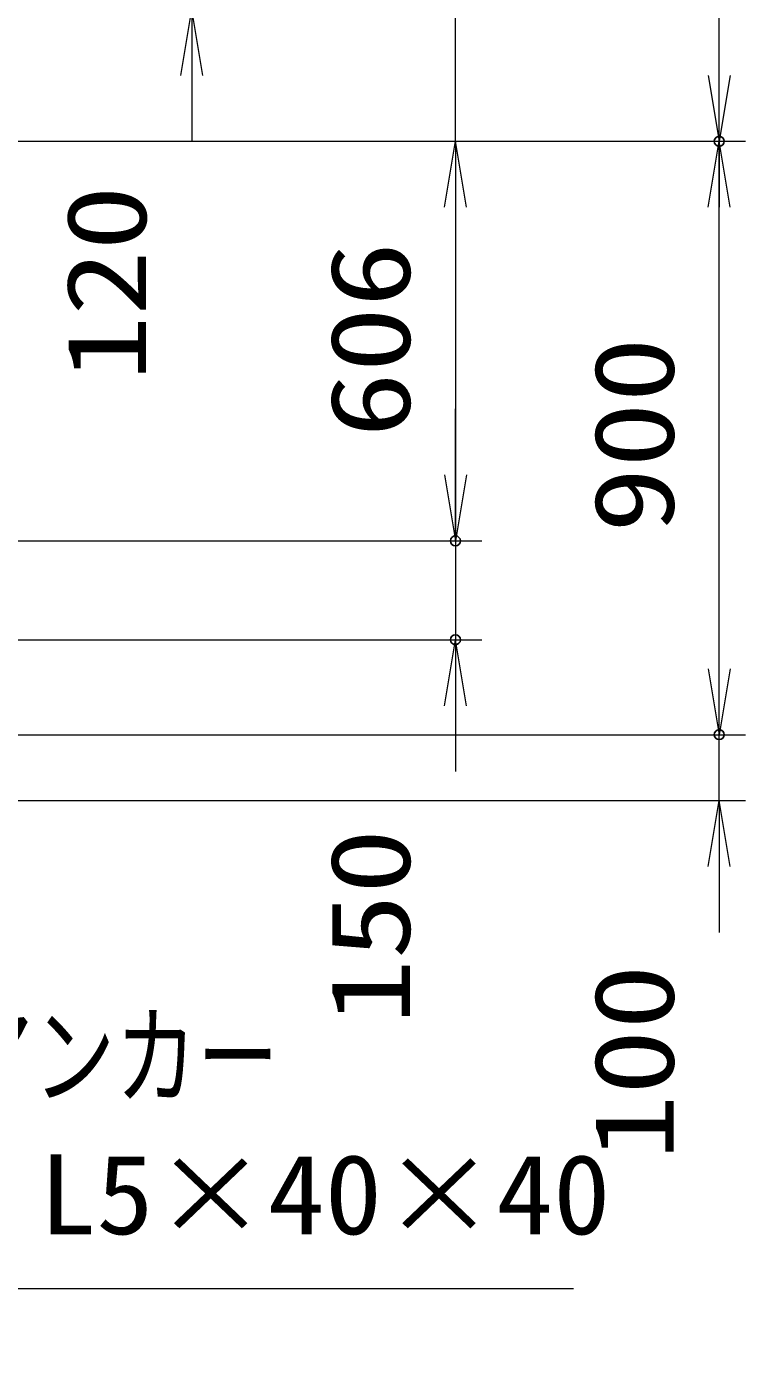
# Model space of a CAD drawing. Units: millimetres at full size. Extents: x -11880 to 11880, y -8400 to 8400.
# Drawn here: x 6085 to 7176, y -2681 to -679 of the extents above; entities that cross this region are included whole.
import ezdxf
from ezdxf.enums import TextEntityAlignment as Align

# ---------------------------------------------------------------- set-up
doc = ezdxf.new("R2010")
doc.units = ezdxf.units.MM
doc.header["$LTSCALE"] = 30
doc.header["$PDMODE"] = 32
doc.header["$PDSIZE"] = 15
doc.layers.add('0-2_0', color=7, linetype='Continuous', lineweight=18)
doc.layers.add('0-3_寸法線', color=4, linetype='Continuous', lineweight=18)
doc.layers.add('0-4_Defpoints', color=7, linetype='Continuous')
doc.styles.add('ＭＳ ゴシック', font='')
doc.styles.get('ＭＳ ゴシック').set_extended_font_data('MS Gothic')

# ---------------------------------------------------------------- blocks, each defined once
blk = doc.blocks.new('_Open')
at = {"layer": '0-2_0', "color": 4}
blk.add_line((-30, 5), (0, 0), dxfattribs=at)
blk.add_lwpolyline([(-30, -5), (0, 0), (-30, 0)], dxfattribs=at)
blk = doc.blocks.new('S43')
at = {"layer": '0-3_寸法線'}
for points in [[(11280192.6, 80232718.7), (11236536.6, 80232718.7), (11217056.1, 80281064.2), (11215934.9, 80283846.8)], [(11217519.9, 80281251.1), (11215934.9, 80283846.8), (11216592.3, 80280877.3)]]:
    blk.add_lwpolyline(points, dxfattribs=at)
at = {"layer": '0-3_寸法線', "color": 254, "style": 'ＭＳ ゴシック'}
for s, width, p in [('ベースアンカー', 0.75, (11240736.6, 80240419.3)), ('SS400 L5×40×40', 1.05, (11240304.6, 80234119.3))]:
    blk.add_text(s, height=3637, dxfattribs=dict(at, width=width)).set_placement(p, align=Align.BOTTOM_LEFT)
blk = doc.blocks.new('S44')
at = {"layer": '0-3_寸法線'}
for points in [[(11275031.6, 80222899.4), (11230943.6, 80222899.4), (11215835, 80259579.7), (11214692.5, 80262353.6)], [(11216297.4, 80259770.1), (11214692.5, 80262353.6), (11215372.7, 80259389.3)]]:
    blk.add_lwpolyline(points, dxfattribs=at)
at = {"layer": '0-3_寸法線', "color": 254, "style": 'ＭＳ ゴシック', "width": 0.95}
blk.add_text('異形丸鋼 SD295 D16', height=3637, dxfattribs=at).set_placement((11233991.6, 80224300), align=Align.BOTTOM_LEFT)

msp = doc.modelspace()

# ---------------------------------------------------------------- linework, layer by layer
at = {"layer": '0-3_寸法線'}
for p, q in [((7136.1, -853.37), (7136.1, 1146.63)), ((6736.1, -853.37), (6736.1, -653.37)), ((6336.1, -753.37), (6336.1, -853.37)), ((5078.88, -853.37), (6776.1, -853.37)), ((5078.88, -853.37), (6776.1, -853.37)), ((5178.88, -853.37), (7176.1, -853.37)), ((5178.88, -853.37), (7176.1, -853.37)), ((6736.1, -853.37), (6736.1, -1459.37)), ((7136.1, -1753.37), (7136.1, -853.37)), ((6736.1, -953.37), (6736.1, -1053.37)), ((6736.1, -1359.37), (6736.1, -1259.37)), ((4828.88, -1459.37), (6776.1, -1459.37)), ((4828.88, -1459.37), (6776.1, -1459.37)), ((6736.1, -1459.37), (6736.1, -1609.37)), ((7136.1, -1653.37), (7136.1, -1553.37)), ((4828.88, -1609.37), (6776.1, -1609.37)), ((6736.1, -1709.37), (6736.1, -1809.37)), ((5228.88, -1753.37), (7176.1, -1753.37)), ((5303.88, -1753.37), (7176.1, -1753.37)), ((7136.1, -1853.37), (7136.1, -1753.37)), ((5228.88, -1853.37), (7176.1, -1853.37)), ((7136.1, -1953.37), (7136.1, -2053.37))]:
    msp.add_line(p, q, dxfattribs=at)
at = {"layer": '0-4_Defpoints'}
for p in [(7136.1, -853.37), (6736.1, -1459.37), (6736.1, -1609.37), (7136.1, -1753.37)]:
    msp.add_point(p, dxfattribs=at)

# ---------------------------------------------------------------- block references
at = {"layer": '0-3_寸法線', "xscale": 3.333333, "yscale": 3.333333}
for p, rotation in [((6336.1, -653.37), 90), ((7136.1, -853.37), 270), ((6736.1, -853.37), 90), ((6736.1, -853.37), 90), ((7136.1, -853.37), 90), ((6736.1, -1459.37), 270), ((6736.1, -1459.37), 270), ((6736.1, -1609.37), 90), ((7136.1, -1753.37), 270), ((7136.1, -1753.37), 270), ((7136.1, -1853.37), 90)]:
    msp.add_blockref('_Open', p, dxfattribs=dict(at, rotation=rotation))
at = {"layer": '0-3_寸法線', "xscale": 0.03333333, "yscale": 0.03333333}
for name in ['S43', 'S44']:
    msp.add_blockref(name, (-369091.3, -2677017.73), dxfattribs=at)

# ---------------------------------------------------------------- texts
at = {"layer": '0-3_寸法線', "color": 254, "style": 'ＭＳ ゴシック', "width": 1.2}
for s, p in [('120', (6303.42, -1216.93)), ('606', (6703.42, -1302.77)), ('900', (7103.42, -1447.37)), ('150', (6703.42, -2192.86)), ('100', (7103.42, -2398.57))]:
    msp.add_text(s, height=121.2, rotation=90, dxfattribs=at).set_placement(p, align=Align.BOTTOM_LEFT)

doc.saveas('drawing.dxf')
